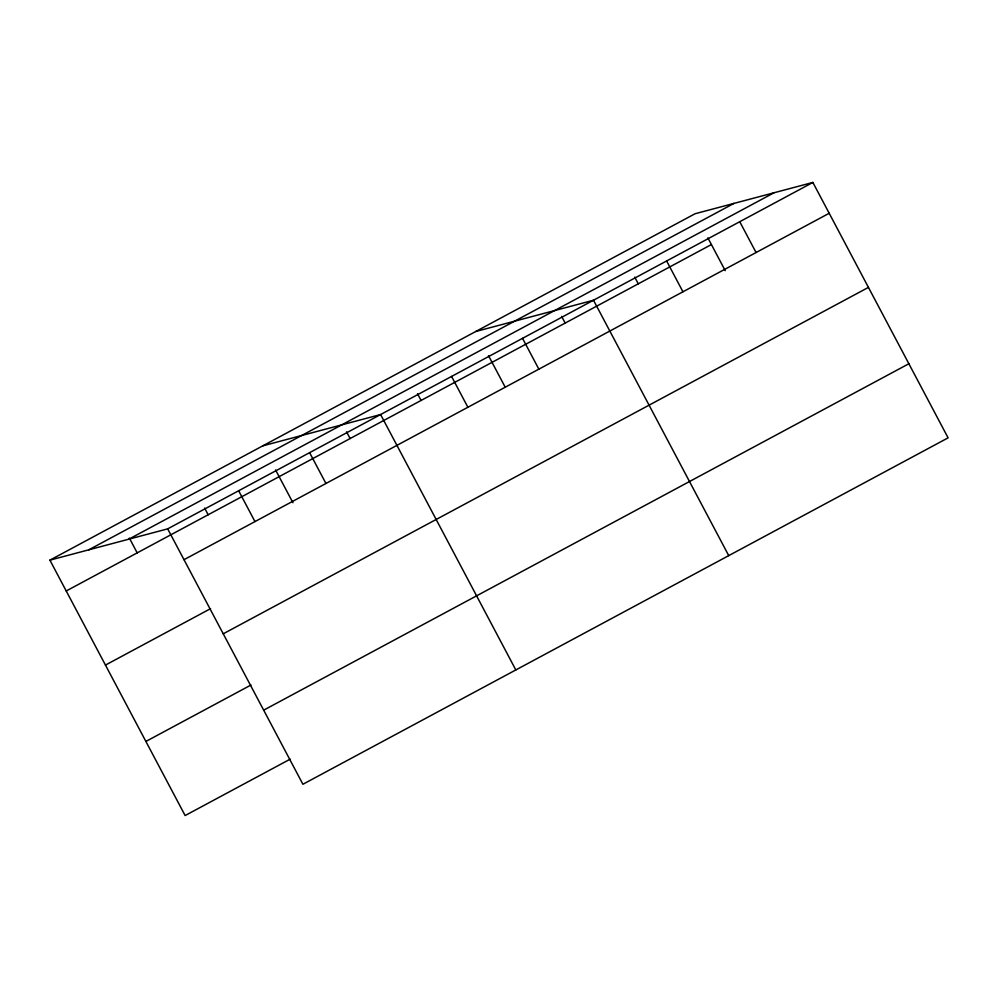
<?xml version="1.0" encoding="UTF-8"?>
<svg xmlns="http://www.w3.org/2000/svg" width="998" height="998" viewBox="0 0 998 998"><rect width="100%" height="100%" fill="white"/><g stroke="black" fill="none" stroke-linecap="round" stroke-linejoin="round"><path stroke-width="1.5" d="M49.9 560.152L695.082 213.734L812.871 182.447L948.1 437.848L302.918 784.266L167.676 528.865L49.9 560.152L185.129 815.553L290.218 759.129M88.772 549.823L733.954 203.405M128.817 539.194L773.999 192.776M167.676 528.865L812.871 182.447M66.217 590.978L711.412 244.56M184.006 559.691L829.188 213.273M105.464 665.08L210.553 608.655M223.24 633.805L868.435 287.387M145.895 741.439L250.985 685.015M263.672 710.164L908.866 363.746M475.722 331.511L593.511 300.236L728.74 555.636M262.811 445.832L380.6 414.544L515.829 669.957M739.743 221.706L756.072 252.531M707.856 237.861L725.222 270.633M666.627 260.965L682.944 291.803M634.74 277.12L638.283 283.819M561.625 316.378L565.167 323.078M522.54 338.334L538.858 369.16M488.496 355.637L505.125 387.037M451.57 376.446L467.887 407.271M417.526 393.748L421.081 400.447M346.556 431.847L350.111 438.546M309.617 452.655L325.947 483.481M275.585 469.958L292.938 502.73M238.647 490.754L254.977 521.592M204.615 508.057L208.17 514.768M129.391 538.122L137.188 552.867"/></g></svg>
